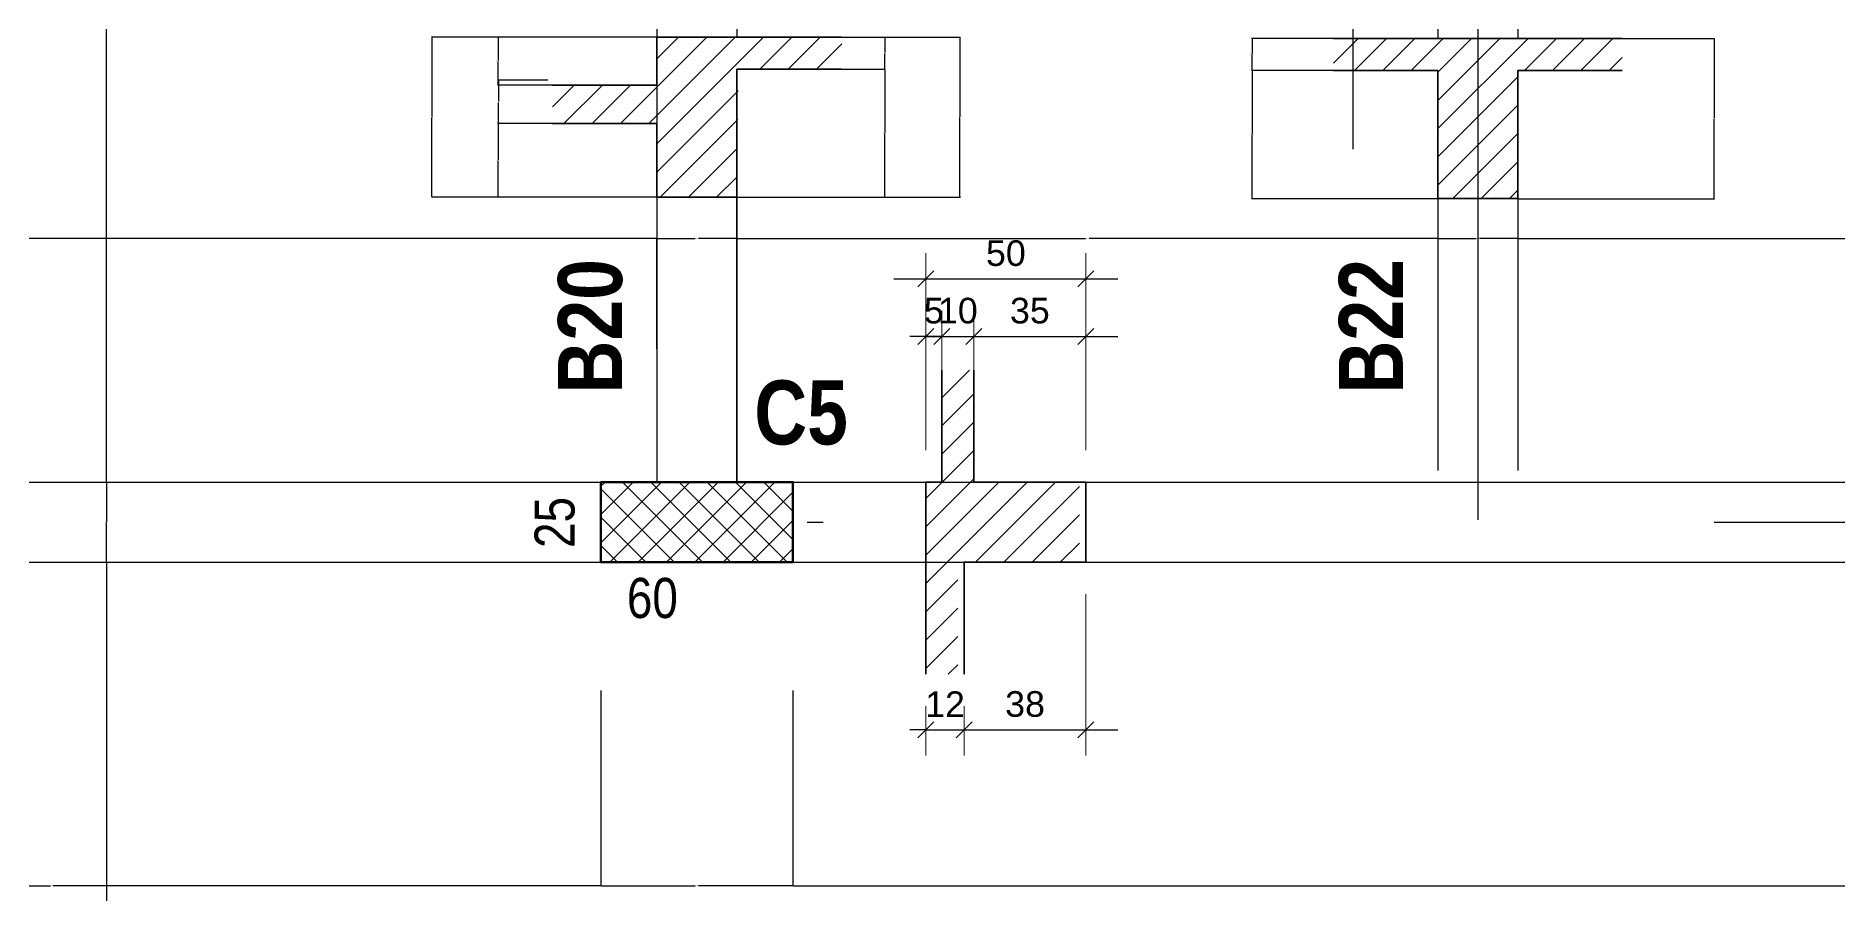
# Model space of a CAD drawing. Header units: millimetres. Extents: x 62 to 4126, y 148 to 2776.
# Drawn here: x 2184 to 2747, y 1412 to 1680 of the extents above; entities that cross this region are included whole.
import ezdxf

# ---------------------------------------------------------------- set-up
doc = ezdxf.new("R2010")
doc.units = ezdxf.units.MM
doc.linetypes.add('DASHDOT', pattern=[25.4, 12.7, -6.35, 0, -6.35])
doc.linetypes.add('Solid Line copy-002', pattern=[1150, 5, -278.333333, 595, -271.666667])
for name, color, linetype, lineweight in [('! Plochi sech', 210, 'Continuous', 25), ('!Armirovka', 210, 'Continuous', 35), ('!Column', 10, 'Continuous', 50), ('!Dimension', 70, 'Continuous', 25), ('!Hatch', 70, 'Continuous', 25), ('035', 30, 'Continuous', 30), ('Osi', 70, 'DASHDOT', 25)]:
    doc.layers.add(name, color=color, linetype=linetype, lineweight=lineweight)
doc.layers.add('text', color=7, linetype='Continuous')
doc.styles.add('GENERATED_STYLE_3', font='ARIALNB.TTF')
doc.styles.get("Standard").update_dxf_attribs({"font": 'arial.ttf'})
doc.dimstyles.get("Standard").update_dxf_attribs({"dimtxt": 2.5, "dimasz": 2.5, "dimexe": 1.25, "dimexo": 0.625, "dimtad": 1, "dimtxsty": 'Standard', "dimcen": 2.5, "dimazin": 3, "dimtfac": 1, "dimtmove": 0, "dimatfit": 3})

# ---------------------------------------------------------------- blocks, each defined once
blk = doc.blocks.new('*D2231')
at = {"layer": '!Dimension', "color": 0, "lineweight": -2}
for p, q in [((1977.91, 1475.6), (1977.91, 1414.42)), ((2360.41, 1475.6), (2360.41, 1414.42))]:
    blk.add_line(p, q, dxfattribs=at)
at = {"layer": '!Dimension', "color": 0, "linetype": 'Continuous', "lineweight": -2}
for p, q in [((1978.09, 1414.6), (2188.45, 1414.6)), ((2360.23, 1414.6), (2189.23, 1414.6))]:
    blk.add_line(p, q, dxfattribs=at)
at = {"layer": '!Dimension', "color": 0}
for points in [[(1978.09, 1414.63), (1978.09, 1414.57), (1977.91, 1414.6)], [(2360.23, 1414.57), (2360.23, 1414.63), (2360.41, 1414.6)]]:
    blk.add_solid(points, dxfattribs=at)
at = {"layer": 'Defpoints', "color": 0}
for p in [(1977.91, 1475.66), (2360.41, 1475.66), (2360.41, 1414.6)]:
    blk.add_point(p, dxfattribs=at)
at = {"layer": '!Dimension', "color": 0, "insert": (2188.84, 1414.6), "char_height": 0.18, "attachment_point": 5}
blk.add_mtext('\\A1;382.5', dxfattribs=at)
blk = doc.blocks.new('*D2232')
at = {"layer": '!Dimension', "color": 0, "lineweight": -2}
for p, q in [((2360.41, 1475.6), (2360.41, 1414.42)), ((2420.41, 1475.6), (2420.41, 1414.42)), ((2360.59, 1414.6), (2389.87, 1414.6)), ((2420.23, 1414.6), (2390.94, 1414.6))]:
    blk.add_line(p, q, dxfattribs=at)
at = {"layer": '!Dimension', "color": 0}
for points in [[(2360.59, 1414.63), (2360.59, 1414.57), (2360.41, 1414.6)], [(2420.23, 1414.57), (2420.23, 1414.63), (2420.41, 1414.6)]]:
    blk.add_solid(points, dxfattribs=at)
at = {"layer": 'Defpoints', "color": 0}
for p in [(2360.41, 1475.66), (2420.41, 1475.66), (2420.41, 1414.6)]:
    blk.add_point(p, dxfattribs=at)
at = {"layer": '!Dimension', "color": 0, "insert": (2390.41, 1414.6), "char_height": 0.18, "attachment_point": 5}
blk.add_mtext('\\A1;60.0000', dxfattribs=at)
blk = doc.blocks.new('*D2233')
at = {"layer": '!Dimension', "color": 0, "lineweight": -2}
for p, q in [((2420.41, 1475.6), (2420.41, 1414.42)), ((3195.41, 1475.6), (3195.41, 1414.42))]:
    blk.add_line(p, q, dxfattribs=at)
at = {"layer": '!Dimension', "color": 0, "linetype": 'Continuous', "lineweight": -2}
for p, q in [((2420.59, 1414.6), (2870.39, 1414.6)), ((3195.23, 1414.6), (2871.18, 1414.6))]:
    blk.add_line(p, q, dxfattribs=at)
at = {"layer": '!Dimension', "color": 0}
for points in [[(2420.59, 1414.63), (2420.59, 1414.57), (2420.41, 1414.6)], [(3195.23, 1414.57), (3195.23, 1414.63), (3195.41, 1414.6)]]:
    blk.add_solid(points, dxfattribs=at)
at = {"layer": 'Defpoints', "color": 0}
for p in [(2420.41, 1475.66), (3195.41, 1475.66), (3195.41, 1414.6)]:
    blk.add_point(p, dxfattribs=at)
at = {"layer": '!Dimension', "color": 0, "insert": (2870.78, 1414.6), "char_height": 0.18, "attachment_point": 5}
blk.add_mtext('\\A1;775.0', dxfattribs=at)
blk = doc.blocks.new('*D2401')
at = {"layer": '!Dimension', "color": 0, "lineweight": -2}
for p, q in [((2205.84, 1540.66), (2205.73, 1540.66)), ((2205.91, 1540.48), (2205.91, 1528.34)), ((2205.91, 1515.84), (2205.91, 1527.98)), ((2205.84, 1515.66), (2205.73, 1515.66))]:
    blk.add_line(p, q, dxfattribs=at)
at = {"layer": '!Dimension', "color": 0}
for points in [[(2205.94, 1540.48), (2205.88, 1540.48), (2205.91, 1540.66)], [(2205.88, 1515.84), (2205.94, 1515.84), (2205.91, 1515.66)]]:
    blk.add_solid(points, dxfattribs=at)
at = {"layer": 'Defpoints', "color": 0}
for p in [(2205.91, 1540.66), (2205.91, 1515.66), (2205.91, 1515.66)]:
    blk.add_point(p, dxfattribs=at)
at = {"layer": '!Dimension', "color": 0, "insert": (2205.91, 1528.16), "char_height": 0.18, "attachment_point": 5}
blk.add_mtext('\\A1;25.0000', dxfattribs=at)
blk = doc.blocks.new('*D2468')
at = {"layer": '!Dimension', "color": 0, "lineweight": -2}
for p, q in [((2205.91, 2095.48), (2205.91, 1818.34)), ((2205.97, 2095.66), (2206.09, 2095.66)), ((2205.91, 1540.84), (2205.91, 1817.98)), ((2205.97, 1540.66), (2206.09, 1540.66))]:
    blk.add_line(p, q, dxfattribs=at)
at = {"layer": '!Dimension', "color": 0}
for points in [[(2205.94, 2095.48), (2205.88, 2095.48), (2205.91, 2095.66)], [(2205.88, 1540.84), (2205.94, 1540.84), (2205.91, 1540.66)]]:
    blk.add_solid(points, dxfattribs=at)
at = {"layer": 'Defpoints', "color": 0}
for p in [(2205.91, 2095.66), (2205.91, 2095.66), (2205.91, 1540.66)]:
    blk.add_point(p, dxfattribs=at)
at = {"layer": '!Dimension', "color": 0, "insert": (2205.91, 1818.16), "char_height": 0.18, "attachment_point": 5}
blk.add_mtext('\\A1;555.0000', dxfattribs=at)
blk = doc.blocks.new('*D2469')
at = {"layer": '!Dimension', "color": 0, "lineweight": -2}
for p, q in [((1977.91, 1582.22), (1977.91, 1616.93)), ((1978.09, 1616.75), (2177.3, 1616.75)), ((2377.73, 1616.75), (2178.51, 1616.75)), ((2377.91, 1582.22), (2377.91, 1616.93))]:
    blk.add_line(p, q, dxfattribs=at)
at = {"layer": '!Dimension', "color": 0}
for points in [[(1978.09, 1616.78), (1978.09, 1616.72), (1977.91, 1616.75)], [(2377.73, 1616.72), (2377.73, 1616.78), (2377.91, 1616.75)]]:
    blk.add_solid(points, dxfattribs=at)
at = {"layer": 'Defpoints', "color": 0}
for p in [(2377.91, 1616.75), (1977.91, 1582.16), (2377.91, 1582.16)]:
    blk.add_point(p, dxfattribs=at)
at = {"layer": '!Dimension', "color": 0, "insert": (2177.91, 1616.75), "char_height": 0.18, "attachment_point": 5}
blk.add_mtext('\\A1;400.0000', dxfattribs=at)
blk = doc.blocks.new('*D2470')
at = {"layer": '!Dimension', "color": 0, "lineweight": -2}
for p, q in [((2377.91, 1616.72), (2377.91, 1616.93)), ((2378.09, 1616.75), (2389.87, 1616.75)), ((2402.73, 1616.75), (2390.94, 1616.75)), ((2402.91, 1616.72), (2402.91, 1616.93))]:
    blk.add_line(p, q, dxfattribs=at)
at = {"layer": '!Dimension', "color": 0}
for points in [[(2378.09, 1616.78), (2378.09, 1616.72), (2377.91, 1616.75)], [(2402.73, 1616.72), (2402.73, 1616.78), (2402.91, 1616.75)]]:
    blk.add_solid(points, dxfattribs=at)
at = {"layer": 'Defpoints', "color": 0}
for p in [(2377.91, 1616.66), (2402.91, 1616.75), (2402.91, 1616.66)]:
    blk.add_point(p, dxfattribs=at)
at = {"layer": '!Dimension', "color": 0, "insert": (2390.41, 1616.75), "char_height": 0.18, "attachment_point": 5}
blk.add_mtext('\\A1;25.0000', dxfattribs=at)
blk = doc.blocks.new('*D2471')
at = {"layer": '!Dimension', "color": 0, "lineweight": -2}
for p, q in [((2402.91, 1616.72), (2402.91, 1616.93)), ((2403.09, 1616.75), (2511.8, 1616.75)), ((2621.73, 1616.75), (2513.01, 1616.75)), ((2621.91, 1616.72), (2621.91, 1616.93))]:
    blk.add_line(p, q, dxfattribs=at)
at = {"layer": '!Dimension', "color": 0}
for points in [[(2403.09, 1616.78), (2403.09, 1616.72), (2402.91, 1616.75)], [(2621.73, 1616.72), (2621.73, 1616.78), (2621.91, 1616.75)]]:
    blk.add_solid(points, dxfattribs=at)
at = {"layer": 'Defpoints', "color": 0}
for p in [(2402.91, 1616.66), (2621.91, 1616.75), (2621.91, 1616.66)]:
    blk.add_point(p, dxfattribs=at)
at = {"layer": '!Dimension', "color": 0, "insert": (2512.41, 1616.75), "char_height": 0.18, "attachment_point": 5}
blk.add_mtext('\\A1;219.0000', dxfattribs=at)
blk = doc.blocks.new('*D2472')
at = {"layer": '!Dimension', "color": 0, "lineweight": -2}
for p, q in [((2621.91, 1616.72), (2621.91, 1616.93)), ((2622.09, 1616.75), (2633.87, 1616.75)), ((2646.73, 1616.75), (2634.94, 1616.75)), ((2646.91, 1616.72), (2646.91, 1616.93))]:
    blk.add_line(p, q, dxfattribs=at)
at = {"layer": '!Dimension', "color": 0}
for points in [[(2622.09, 1616.78), (2622.09, 1616.72), (2621.91, 1616.75)], [(2646.73, 1616.72), (2646.73, 1616.78), (2646.91, 1616.75)]]:
    blk.add_solid(points, dxfattribs=at)
at = {"layer": 'Defpoints', "color": 0}
for p in [(2621.91, 1616.66), (2646.91, 1616.75), (2646.91, 1616.66)]:
    blk.add_point(p, dxfattribs=at)
at = {"layer": '!Dimension', "color": 0, "insert": (2634.41, 1616.75), "char_height": 0.18, "attachment_point": 5}
blk.add_mtext('\\A1;25.0000', dxfattribs=at)
blk = doc.blocks.new('*D2473')
at = {"layer": '!Dimension', "color": 0, "lineweight": -2}
for p, q in [((2646.91, 1616.72), (2646.91, 1616.93)), ((2647.09, 1616.75), (2753.95, 1616.75)), ((2866.23, 1616.75), (2755.16, 1616.75)), ((2866.41, 1616.72), (2866.41, 1616.93))]:
    blk.add_line(p, q, dxfattribs=at)
at = {"layer": '!Dimension', "color": 0}
for points in [[(2647.09, 1616.78), (2647.09, 1616.72), (2646.91, 1616.75)], [(2866.23, 1616.72), (2866.23, 1616.78), (2866.41, 1616.75)]]:
    blk.add_solid(points, dxfattribs=at)
at = {"layer": 'Defpoints', "color": 0}
for p in [(2646.91, 1616.66), (2866.41, 1616.75), (2866.41, 1616.66)]:
    blk.add_point(p, dxfattribs=at)
at = {"layer": '!Dimension', "color": 0, "insert": (2754.55, 1616.75), "char_height": 0.18, "attachment_point": 5}
blk.add_mtext('\\A1;219.5000', dxfattribs=at)
blk = doc.blocks.new('*D2476')
at = {"layer": '! Plochi sech', "color": 0, "lineweight": -2}
for p, q in [((2435.47, 1679.66), (2449.25, 1679.66)), ((2449.07, 1679.48), (2449.07, 1674.84)), ((2449.07, 1669.84), (2449.07, 1674.48)), ((2435.47, 1669.66), (2449.25, 1669.66))]:
    blk.add_line(p, q, dxfattribs=at)
at = {"layer": '! Plochi sech', "color": 0}
for points in [[(2449.1, 1679.48), (2449.04, 1679.48), (2449.07, 1679.66)], [(2449.04, 1669.84), (2449.1, 1669.84), (2449.07, 1669.66)]]:
    blk.add_solid(points, dxfattribs=at)
at = {"layer": 'Defpoints', "color": 0}
for p in [(2435.41, 1679.66), (2435.41, 1669.66), (2449.07, 1669.66)]:
    blk.add_point(p, dxfattribs=at)
at = {"layer": '! Plochi sech', "color": 0, "insert": (2449.07, 1674.66), "char_height": 0.18, "attachment_point": 5}
blk.add_mtext('\\A1;10.0000', dxfattribs=at)
blk = doc.blocks.new('*D2477')
at = {"layer": '! Plochi sech', "color": 0, "lineweight": -2}
for p, q in [((2435.47, 1669.66), (2449.25, 1669.66)), ((2449.07, 1669.48), (2449.07, 1649.84)), ((2449.07, 1629.84), (2449.07, 1649.48)), ((2402.97, 1629.66), (2449.25, 1629.66))]:
    blk.add_line(p, q, dxfattribs=at)
at = {"layer": '! Plochi sech', "color": 0}
for points in [[(2449.1, 1669.48), (2449.04, 1669.48), (2449.07, 1669.66)], [(2449.04, 1629.84), (2449.1, 1629.84), (2449.07, 1629.66)]]:
    blk.add_solid(points, dxfattribs=at)
at = {"layer": 'Defpoints', "color": 0}
for p in [(2435.41, 1669.66), (2402.91, 1629.66), (2449.07, 1629.66)]:
    blk.add_point(p, dxfattribs=at)
at = {"layer": '! Plochi sech', "color": 0, "insert": (2449.07, 1649.66), "char_height": 0.18, "attachment_point": 5}
blk.add_mtext('\\A1;40.0000', dxfattribs=at)
blk = doc.blocks.new('*D2478')
at = {"layer": '! Plochi sech', "color": 0, "lineweight": -2}
for p, q in [((2435.47, 1679.66), (2472.73, 1679.66)), ((2472.55, 1679.48), (2472.55, 1654.84)), ((2472.55, 1629.84), (2472.55, 1654.48)), ((2402.97, 1629.66), (2472.73, 1629.66))]:
    blk.add_line(p, q, dxfattribs=at)
at = {"layer": '! Plochi sech', "color": 0}
for points in [[(2472.58, 1679.48), (2472.52, 1679.48), (2472.55, 1679.66)], [(2472.52, 1629.84), (2472.58, 1629.84), (2472.55, 1629.66)]]:
    blk.add_solid(points, dxfattribs=at)
at = {"layer": 'Defpoints', "color": 0}
for p in [(2435.41, 1679.66), (2402.91, 1629.66), (2472.55, 1629.66)]:
    blk.add_point(p, dxfattribs=at)
at = {"layer": '! Plochi sech', "color": 0, "insert": (2472.55, 1654.66), "char_height": 0.18, "attachment_point": 5}
blk.add_mtext('\\A1;50.0000', dxfattribs=at)
blk = doc.blocks.new('*D2479')
at = {"layer": '! Plochi sech', "color": 0, "lineweight": -2}
for p, q in [((2377.84, 1679.66), (2328.07, 1679.66)), ((2328.25, 1679.48), (2328.25, 1672.34)), ((2328.25, 1664.84), (2328.25, 1671.98)), ((2377.84, 1664.66), (2328.07, 1664.66))]:
    blk.add_line(p, q, dxfattribs=at)
at = {"layer": '! Plochi sech', "color": 0}
for points in [[(2328.28, 1679.48), (2328.22, 1679.48), (2328.25, 1679.66)], [(2328.22, 1664.84), (2328.28, 1664.84), (2328.25, 1664.66)]]:
    blk.add_solid(points, dxfattribs=at)
at = {"layer": 'Defpoints', "color": 0}
for p in [(2377.91, 1679.66), (2328.25, 1664.66), (2377.91, 1664.66)]:
    blk.add_point(p, dxfattribs=at)
at = {"layer": '! Plochi sech', "color": 0, "insert": (2328.25, 1672.16), "char_height": 0.18, "attachment_point": 5}
blk.add_mtext('\\A1;15.0000', dxfattribs=at)
blk = doc.blocks.new('*D2480')
at = {"layer": '! Plochi sech', "color": 0, "lineweight": -2}
for p, q in [((2343.84, 1666.16), (2328.23, 1666.16)), ((2328.41, 1665.98), (2328.41, 1659.59)), ((2328.41, 1652.84), (2328.41, 1659.23)), ((2345.34, 1652.66), (2328.23, 1652.66))]:
    blk.add_line(p, q, dxfattribs=at)
at = {"layer": '! Plochi sech', "color": 0}
for points in [[(2328.44, 1665.98), (2328.38, 1665.98), (2328.41, 1666.16)], [(2328.38, 1652.84), (2328.44, 1652.84), (2328.41, 1652.66)]]:
    blk.add_solid(points, dxfattribs=at)
at = {"layer": 'Defpoints', "color": 0}
for p in [(2343.91, 1666.16), (2328.41, 1652.66), (2345.41, 1652.66)]:
    blk.add_point(p, dxfattribs=at)
at = {"layer": '! Plochi sech', "color": 0, "insert": (2328.41, 1659.41), "char_height": 0.18, "attachment_point": 5}
blk.add_mtext('\\A1;13.5000', dxfattribs=at)
blk = doc.blocks.new('*D2481')
at = {"layer": '! Plochi sech', "color": 0, "lineweight": -2}
for p, q in [((2377.84, 1652.66), (2328.07, 1652.66)), ((2328.25, 1652.48), (2328.25, 1641.34)), ((2328.25, 1629.84), (2328.25, 1640.98)), ((2377.84, 1629.66), (2328.07, 1629.66))]:
    blk.add_line(p, q, dxfattribs=at)
at = {"layer": '! Plochi sech', "color": 0}
for points in [[(2328.28, 1652.48), (2328.22, 1652.48), (2328.25, 1652.66)], [(2328.22, 1629.84), (2328.28, 1629.84), (2328.25, 1629.66)]]:
    blk.add_solid(points, dxfattribs=at)
at = {"layer": 'Defpoints', "color": 0}
for p in [(2377.91, 1652.66), (2328.25, 1629.66), (2377.91, 1629.66)]:
    blk.add_point(p, dxfattribs=at)
at = {"layer": '! Plochi sech', "color": 0, "insert": (2328.25, 1641.16), "char_height": 0.18, "attachment_point": 5}
blk.add_mtext('\\A1;23.0000', dxfattribs=at)
blk = doc.blocks.new('*D2482')
at = {"layer": '! Plochi sech', "color": 0, "lineweight": -2}
for p, q in [((2377.84, 1679.66), (2307.42, 1679.66)), ((2307.6, 1679.48), (2307.6, 1654.84)), ((2307.6, 1629.84), (2307.6, 1654.48)), ((2377.84, 1629.66), (2307.42, 1629.66))]:
    blk.add_line(p, q, dxfattribs=at)
at = {"layer": '! Plochi sech', "color": 0}
for points in [[(2307.63, 1679.48), (2307.57, 1679.48), (2307.6, 1679.66)], [(2307.57, 1629.84), (2307.63, 1629.84), (2307.6, 1629.66)]]:
    blk.add_solid(points, dxfattribs=at)
at = {"layer": 'Defpoints', "color": 0}
for p in [(2377.91, 1679.66), (2307.6, 1629.66), (2377.91, 1629.66)]:
    blk.add_point(p, dxfattribs=at)
at = {"layer": '! Plochi sech', "color": 0, "insert": (2307.6, 1654.66), "char_height": 0.18, "attachment_point": 5}
blk.add_mtext('\\A1;50.0000', dxfattribs=at)
blk = doc.blocks.new('*D2483')
at = {"color": 0, "linetype": 'Continuous', "lineweight": -2}
for p, q in [((2589.34, 1679.16), (2563.69, 1679.16)), ((2563.87, 1678.98), (2563.87, 1674.34)), ((2563.87, 1669.34), (2563.87, 1673.98)), ((2589.34, 1669.16), (2563.69, 1669.16))]:
    blk.add_line(p, q, dxfattribs=at)
at = {"color": 0}
for points in [[(2563.9, 1678.98), (2563.84, 1678.98), (2563.87, 1679.16)], [(2563.84, 1669.34), (2563.9, 1669.34), (2563.87, 1669.16)]]:
    blk.add_solid(points, dxfattribs=at)
at = {"layer": 'Defpoints', "color": 0}
for p in [(2563.87, 1679.16), (2589.41, 1679.16), (2589.41, 1669.16)]:
    blk.add_point(p, dxfattribs=at)
at = {"color": 0, "lineweight": 25, "insert": (2563.87, 1674.16), "char_height": 0.18, "attachment_point": 5}
blk.add_mtext('\\A1;10.0000', dxfattribs=at)
blk = doc.blocks.new('*D2484')
at = {"color": 0, "linetype": 'Continuous', "lineweight": -2}
for p, q in [((2589.34, 1669.16), (2563.69, 1669.16)), ((2563.87, 1668.98), (2563.87, 1649.34)), ((2563.87, 1629.34), (2563.87, 1648.98)), ((2621.84, 1629.16), (2563.69, 1629.16))]:
    blk.add_line(p, q, dxfattribs=at)
at = {"color": 0}
for points in [[(2563.9, 1668.98), (2563.84, 1668.98), (2563.87, 1669.16)], [(2563.84, 1629.34), (2563.9, 1629.34), (2563.87, 1629.16)]]:
    blk.add_solid(points, dxfattribs=at)
at = {"layer": 'Defpoints', "color": 0}
for p in [(2563.87, 1669.16), (2589.41, 1669.16), (2621.91, 1629.16)]:
    blk.add_point(p, dxfattribs=at)
at = {"color": 0, "lineweight": 25, "insert": (2563.87, 1649.16), "char_height": 0.18, "attachment_point": 5}
blk.add_mtext('\\A1;40.0000', dxfattribs=at)
blk = doc.blocks.new('*D2485')
at = {"color": 0, "linetype": 'Continuous', "lineweight": -2}
for p, q in [((2679.47, 1679.16), (2708.39, 1679.16)), ((2708.21, 1678.98), (2708.21, 1654.34)), ((2708.21, 1629.34), (2708.21, 1653.98)), ((2646.97, 1629.16), (2708.39, 1629.16))]:
    blk.add_line(p, q, dxfattribs=at)
at = {"color": 0}
for points in [[(2708.24, 1678.98), (2708.18, 1678.98), (2708.21, 1679.16)], [(2708.18, 1629.34), (2708.24, 1629.34), (2708.21, 1629.16)]]:
    blk.add_solid(points, dxfattribs=at)
at = {"layer": 'Defpoints', "color": 0}
for p in [(2679.41, 1679.16), (2708.21, 1679.16), (2646.91, 1629.16)]:
    blk.add_point(p, dxfattribs=at)
at = {"color": 0, "lineweight": 25, "insert": (2708.21, 1654.16), "char_height": 0.18, "attachment_point": 5}
blk.add_mtext('\\A1;50.0000', dxfattribs=at)
blk = doc.blocks.new('_Oblique')
at = {"color": 0, "linetype": 'ByBlock', "lineweight": -2}
blk.add_line((-0.5, -0.5), (0.5, 0.5), dxfattribs=at)
blk = doc.blocks.new('*D1893')
at = {"color": 7, "linetype": 'Continuous', "lineweight": 20, "transparency": 16777216}
for p, q in [((8945673.5, 4961729.5), (8945673.5, 4961576)), ((8945793.5, 4961729.5), (8945793.5, 4961576))]:
    blk.add_line(p, q, dxfattribs=at)
at = {"color": 0, "linetype": 'Continuous', "lineweight": -2, "transparency": 16777216}
for p, q in [((8945673.5, 4961656), (8945623.5, 4961656)), ((8945673.5, 4961656), (8945793.5, 4961656)), ((8945793.5, 4961656), (8945843.5, 4961656))]:
    blk.add_line(p, q, dxfattribs=at)
at = {"layer": 'Defpoints', "color": 0, "linetype": 'Continuous', "transparency": 16777216}
for p in [(8945673.5, 4961829.5), (8945793.5, 4961829.5), (8945793.5, 4961656)]:
    blk.add_point(p, dxfattribs=at)
at = {"color": 0, "linetype": 'Continuous', "lineweight": -2, "transparency": 16777216, "xscale": 50, "yscale": 50, "zscale": 50}
blk.add_blockref('_Oblique', (8945673.5, 4961656), dxfattribs=at)
at = {"color": 0, "linetype": 'Continuous', "lineweight": -2, "transparency": 16777216, "xscale": 50, "yscale": 50, "zscale": 50, "rotation": 180}
blk.add_blockref('_Oblique', (8945793.5, 4961656), dxfattribs=at)
at = {"color": 0, "linetype": 'Continuous', "lineweight": 20, "transparency": 16777216, "insert": (8945733.5, 4961736), "char_height": 80, "attachment_point": 5}
blk.add_mtext('\\A1;12', dxfattribs=at)
blk = doc.blocks.new('*D1894')
at = {"color": 7, "linetype": 'Continuous', "lineweight": 20, "transparency": 16777216}
for p, q in [((8946173.5, 4962079.5), (8946173.5, 4961576)), ((8945793.5, 4961729.5), (8945793.5, 4961576))]:
    blk.add_line(p, q, dxfattribs=at)
at = {"color": 0, "linetype": 'Continuous', "lineweight": -2, "transparency": 16777216}
blk.add_line((8945693.5, 4961656), (8946273.5, 4961656), dxfattribs=at)
at = {"layer": 'Defpoints', "color": 0, "linetype": 'Continuous', "transparency": 16777216}
for p in [(8946173.5, 4962179.5), (8945793.5, 4961829.5), (8946173.5, 4961656)]:
    blk.add_point(p, dxfattribs=at)
at = {"color": 0, "linetype": 'Continuous', "lineweight": -2, "transparency": 16777216, "xscale": 50, "yscale": 50, "zscale": 50, "rotation": 180}
blk.add_blockref('_Oblique', (8945793.5, 4961656), dxfattribs=at)
at = {"color": 0, "linetype": 'Continuous', "lineweight": -2, "transparency": 16777216, "xscale": 50, "yscale": 50, "zscale": 50}
blk.add_blockref('_Oblique', (8946173.5, 4961656), dxfattribs=at)
at = {"color": 0, "linetype": 'Continuous', "lineweight": 20, "transparency": 16777216, "insert": (8945983.5, 4961736), "char_height": 80, "attachment_point": 5}
blk.add_mtext('\\A1;38', dxfattribs=at)
blk = doc.blocks.new('*D1895')
at = {"layer": '! Plochi sech', "color": 7, "lineweight": 20, "transparency": 16777216}
for p, q in [((8945673.5, 4962529.5), (8945673.5, 4962964.6)), ((8945723.5, 4962879.5), (8945723.5, 4962964.6))]:
    blk.add_line(p, q, dxfattribs=at)
at = {"layer": '! Plochi sech', "color": 0, "lineweight": -2, "transparency": 16777216}
for p, q in [((8945673.5, 4962884.6), (8945623.5, 4962884.6)), ((8945673.5, 4962884.6), (8945723.5, 4962884.6)), ((8945723.5, 4962884.6), (8945773.5, 4962884.6))]:
    blk.add_line(p, q, dxfattribs=at)
at = {"layer": 'Defpoints', "color": 0, "transparency": 16777216}
for p in [(8945723.5, 4962884.6), (8945723.5, 4962779.5), (8945673.5, 4962429.5)]:
    blk.add_point(p, dxfattribs=at)
at = {"layer": '! Plochi sech', "color": 0, "lineweight": -2, "transparency": 16777216, "xscale": 50, "yscale": 50, "zscale": 50}
blk.add_blockref('_Oblique', (8945673.5, 4962884.6), dxfattribs=at)
at = {"layer": '! Plochi sech', "color": 0, "lineweight": -2, "transparency": 16777216, "xscale": 50, "yscale": 50, "zscale": 50, "rotation": 180}
blk.add_blockref('_Oblique', (8945723.5, 4962884.6), dxfattribs=at)
at = {"layer": '! Plochi sech', "color": 0, "transparency": 16777216, "insert": (8945698.5, 4962964.6), "char_height": 80, "attachment_point": 5}
blk.add_mtext('\\A1;5', dxfattribs=at)
blk = doc.blocks.new('*D1896')
at = {"layer": '! Plochi sech', "color": 7, "lineweight": 20, "transparency": 16777216}
for p, q in [((8945723.5, 4962529.5), (8945723.5, 4962964.6)), ((8945823.5, 4962879.5), (8945823.5, 4962964.6))]:
    blk.add_line(p, q, dxfattribs=at)
at = {"layer": '! Plochi sech', "color": 0, "lineweight": -2, "transparency": 16777216}
for p, q in [((8945723.5, 4962884.6), (8945673.5, 4962884.6)), ((8945723.5, 4962884.6), (8945823.5, 4962884.6)), ((8945823.5, 4962884.6), (8945873.5, 4962884.6))]:
    blk.add_line(p, q, dxfattribs=at)
at = {"layer": 'Defpoints', "color": 0, "transparency": 16777216}
for p in [(8945823.5, 4962884.6), (8945823.5, 4962779.5), (8945723.5, 4962429.5)]:
    blk.add_point(p, dxfattribs=at)
at = {"layer": '! Plochi sech', "color": 0, "lineweight": -2, "transparency": 16777216, "xscale": 50, "yscale": 50, "zscale": 50}
blk.add_blockref('_Oblique', (8945723.5, 4962884.6), dxfattribs=at)
at = {"layer": '! Plochi sech', "color": 0, "lineweight": -2, "transparency": 16777216, "xscale": 50, "yscale": 50, "zscale": 50, "rotation": 180}
blk.add_blockref('_Oblique', (8945823.5, 4962884.6), dxfattribs=at)
at = {"layer": '! Plochi sech', "color": 0, "transparency": 16777216, "insert": (8945773.5, 4962964.6), "char_height": 80, "attachment_point": 5}
blk.add_mtext('\\A1;10', dxfattribs=at)
blk = doc.blocks.new('*D1897')
at = {"layer": '! Plochi sech', "color": 7, "lineweight": 20, "transparency": 16777216}
for p, q in [((8945823.5, 4962529.5), (8945823.5, 4962964.6)), ((8946173.5, 4962529.5), (8946173.5, 4962964.6))]:
    blk.add_line(p, q, dxfattribs=at)
at = {"layer": '! Plochi sech', "color": 0, "lineweight": -2, "transparency": 16777216}
blk.add_line((8945723.5, 4962884.6), (8946273.5, 4962884.6), dxfattribs=at)
at = {"layer": 'Defpoints', "color": 0, "transparency": 16777216}
for p in [(8946173.5, 4962884.6), (8945823.5, 4962429.5), (8946173.5, 4962429.5)]:
    blk.add_point(p, dxfattribs=at)
at = {"layer": '! Plochi sech', "color": 0, "lineweight": -2, "transparency": 16777216, "xscale": 50, "yscale": 50, "zscale": 50, "rotation": 180}
blk.add_blockref('_Oblique', (8945823.5, 4962884.6), dxfattribs=at)
at = {"layer": '! Plochi sech', "color": 0, "lineweight": -2, "transparency": 16777216, "xscale": 50, "yscale": 50, "zscale": 50}
blk.add_blockref('_Oblique', (8946173.5, 4962884.6), dxfattribs=at)
at = {"layer": '! Plochi sech', "color": 0, "transparency": 16777216, "insert": (8945998.5, 4962964.6), "char_height": 80, "attachment_point": 5}
blk.add_mtext('\\A1;35', dxfattribs=at)
blk = doc.blocks.new('*D1898')
at = {"layer": '! Plochi sech', "color": 7, "lineweight": 20, "transparency": 16777216}
for p, q in [((8945673.5, 4962529.5), (8945673.5, 4963144.1)), ((8946173.5, 4962529.5), (8946173.5, 4963144.1))]:
    blk.add_line(p, q, dxfattribs=at)
at = {"layer": '! Plochi sech', "color": 0, "lineweight": -2, "transparency": 16777216}
blk.add_line((8945573.5, 4963064.1), (8946273.5, 4963064.1), dxfattribs=at)
at = {"layer": 'Defpoints', "color": 0, "transparency": 16777216}
for p in [(8946173.5, 4963064.1), (8945673.5, 4962429.5), (8946173.5, 4962429.5)]:
    blk.add_point(p, dxfattribs=at)
at = {"layer": '! Plochi sech', "color": 0, "lineweight": -2, "transparency": 16777216, "xscale": 50, "yscale": 50, "zscale": 50, "rotation": 180}
blk.add_blockref('_Oblique', (8945673.5, 4963064.1), dxfattribs=at)
at = {"layer": '! Plochi sech', "color": 0, "lineweight": -2, "transparency": 16777216, "xscale": 50, "yscale": 50, "zscale": 50}
blk.add_blockref('_Oblique', (8946173.5, 4963064.1), dxfattribs=at)
at = {"layer": '! Plochi sech', "color": 0, "transparency": 16777216, "insert": (8945923.5, 4963144.1), "char_height": 80, "attachment_point": 5}
blk.add_mtext('\\A1;50', dxfattribs=at)
blk = doc.blocks.new('*D2570')
at = {"layer": '!Dimension', "color": 0, "lineweight": -2}
for p, q in [((2205.84, 1515.66), (2205.73, 1515.66)), ((2205.91, 1515.48), (2205.91, 1353.34)), ((2205.91, 1190.84), (2205.91, 1352.98)), ((2205.84, 1190.66), (2205.73, 1190.66))]:
    blk.add_line(p, q, dxfattribs=at)
at = {"layer": '!Dimension', "color": 0}
for points in [[(2205.94, 1515.48), (2205.88, 1515.48), (2205.91, 1515.66)], [(2205.88, 1190.84), (2205.94, 1190.84), (2205.91, 1190.66)]]:
    blk.add_solid(points, dxfattribs=at)
at = {"layer": 'Defpoints', "color": 0}
for p in [(2205.91, 1515.66), (2205.91, 1190.66), (2205.91, 1190.66)]:
    blk.add_point(p, dxfattribs=at)
at = {"layer": '!Dimension', "color": 0, "insert": (2205.91, 1353.16), "char_height": 0.18, "attachment_point": 5}
blk.add_mtext('\\A1;325.0000', dxfattribs=at)
blk = doc.blocks.new('*D2597')
at = {"layer": '!Dimension', "color": 0, "lineweight": -2}
for p, q in [((2646.91, 1616.72), (2646.91, 1616.93)), ((2647.09, 1616.75), (2873.61, 1616.75)), ((3110.23, 1616.75), (2874.82, 1616.75)), ((3110.41, 1616.72), (3110.41, 1616.93))]:
    blk.add_line(p, q, dxfattribs=at)
at = {"layer": '!Dimension', "color": 0}
for points in [[(2647.09, 1616.78), (2647.09, 1616.72), (2646.91, 1616.75)], [(3110.23, 1616.72), (3110.23, 1616.78), (3110.41, 1616.75)]]:
    blk.add_solid(points, dxfattribs=at)
at = {"layer": 'Defpoints', "color": 0}
for p in [(2646.91, 1616.66), (3110.41, 1616.75), (3110.41, 1616.66)]:
    blk.add_point(p, dxfattribs=at)
at = {"layer": '!Dimension', "color": 0, "insert": (2874.22, 1616.75), "char_height": 0.18, "attachment_point": 5}
blk.add_mtext('\\A1;463.5000', dxfattribs=at)
blk = doc.blocks.new('A$C26703FA6')
at = {"layer": '! Plochi sech'}
h = blk.add_hatch(dxfattribs=at)
h.set_pattern_fill('ANSI31', color=256, scale=500)
h.set_pattern_definition([(45, (-8945843.49, -4962429.46), (-44.19417382, 44.19417382), [])])
h.paths.add_polyline_path([(0, 350), (-100, 350), (-100, 0), (-150, 0), (-150, -600), (-50, -600), (-50, -250), (330, -250), (330, 0), (0, 0)])
at = {"color": 3, "linetype": 'Continuous', "lineweight": 35}
for p, q in [((-100, 0), (-100, 350)), ((0, 0), (0, 350)), ((-150, -600), (-150, 0)), ((-100, 0), (-150, 0)), ((350, 0), (0, 0)), ((350, -250), (350, 0)), ((-30, -600), (-30, -250)), ((350, -250), (-30, -250))]:
    blk.add_line(p, q, dxfattribs=at)
at = {"layer": '! Plochi sech'}
dim = blk.add_linear_dim(base=(350, 634.635), p1=(-150, 0), p2=(350, 0), dimstyle='Standard', dxfattribs=at)
dim.commit()
dim.dimension.update_dxf_attribs({"geometry": '*D1898', "text_midpoint": (100, 634.635), "dimtype": 128, "insert": (-8945823.493, -4962429.458)})
for base, p1, p2, picture, middle in [((-100, 455.135), (-150, 0), (-100, 350), '*D1895', (-125, 535.135)), ((0, 455.135), (-100, 0), (0, 350), '*D1896', (-50, 535.135)), ((350, 455.135), (0, 0), (350, 0), '*D1897', (175, 535.135))]:
    dim = blk.add_linear_dim(base=base, p1=p1, p2=p2, dimstyle='Standard', dxfattribs=at)
    dim.commit()
    dim.dimension.update_dxf_attribs({"geometry": picture, "text_midpoint": middle, "insert": (-8945823.493, -4962429.458)})
at = {"color": 7, "linetype": 'Continuous', "lineweight": 20}
for base, p1, p2, picture, middle in [((350, -773.455), (-30, -600), (350, -250), '*D1894', (160, -693.455)), ((-30, -773.455), (-150, -600), (-30, -600), '*D1893', (-90, -693.455))]:
    dim = blk.add_linear_dim(base=base, p1=p1, p2=p2, dimstyle='Standard', dxfattribs=at)
    dim.commit()
    dim.dimension.update_dxf_attribs({"geometry": picture, "text_midpoint": middle, "insert": (-8945823.493, -4962429.458)})

msp = doc.modelspace()

# ---------------------------------------------------------------- hatches: boundary and pattern name
at = {"layer": '!Hatch'}
h = msp.add_hatch(dxfattribs=at)
h.set_pattern_fill('ANSI37', color=256, scale=50)
h.set_pattern_definition([(45, (-895634.693, -493139.714), (-4.419417382, 4.419417382), []), (135, (-895634.693, -493139.714), (-4.419417382, -4.419417382), [])])
h.paths.add_polyline_path([(2420.415, 1527.991), (2420.415, 1540.637), (2360.415, 1540.637), (2360.415, 1527.979)])
h.paths.add_polyline_path([(2360.415, 1527.979), (2360.415, 1515.637), (2420.415, 1515.637), (2420.415, 1527.991)])
at = {"linetype": 'Continuous', "lineweight": 25}
h = msp.add_hatch(dxfattribs=at)
h.set_pattern_fill('ANSI31', scale=50, style=0)
h.set_pattern_definition([(45, (-881477.8607, -482870.8936), (-4.419417382, 4.419417382), [])])
h.paths.add_polyline_path([(2403.332, 1669.625), (2435.961, 1669.625), (2435.543, 1679.625), (2377.915, 1679.625), (2377.915, 1664.625), (2345.287, 1664.625), (2345.287, 1652.625), (2377.915, 1652.625), (2377.915, 1629.625), (2402.915, 1629.625)])
h = msp.add_hatch(dxfattribs=at)
h.set_pattern_fill('ANSI31', scale=50, style=0)
h.set_pattern_definition([(45, (-881436.8607, -482865.8936), (-4.419417382, 4.419417382), [])])
h.paths.add_polyline_path([(2646.915, 1669.225), (2679.543, 1669.225), (2679.543, 1679.225), (2589.287, 1679.225), (2589.287, 1669.225), (2621.915, 1669.225), (2621.915, 1629.225), (2646.915, 1629.225)])

# ---------------------------------------------------------------- linework, layer by layer
at = {"layer": '!Armirovka', "color": 2}
msp.add_line((2402.915, 1649.625), (2402.915, 1540.637), dxfattribs=at)
at = {"layer": '!Column'}
msp.add_lwpolyline([(2360.415, 1515.637), (2420.415, 1515.637), (2420.415, 1540.637), (2360.415, 1540.637)], close=True, dxfattribs=at)
at = {"color": 3, "linetype": 'Continuous', "lineweight": 35}
for p, q in [((2377.915, 1679.625), (2435.543, 1679.625)), ((2377.915, 1679.625), (2377.915, 1664.625)), ((2589.287, 1679.225), (2679.543, 1679.225)), ((2402.915, 1669.625), (2435.543, 1669.625)), ((2402.915, 1669.625), (2402.915, 1629.625)), ((2589.287, 1669.225), (2621.915, 1669.225)), ((2621.915, 1629.225), (2621.915, 1669.225)), ((2646.915, 1669.225), (2679.543, 1669.225)), ((2646.915, 1629.225), (2646.915, 1669.225)), ((2377.915, 1664.625), (2345.287, 1664.625)), ((2377.915, 1652.625), (2345.287, 1652.625)), ((2377.915, 1652.625), (2377.915, 1629.625)), ((2377.915, 1629.625), (2402.915, 1629.625)), ((2377.915, 1629.625), (2402.915, 1629.625)), ((2621.915, 1629.225), (2646.915, 1629.225))]:
    msp.add_line(p, q, dxfattribs=at)
at = {"layer": '035'}
for p, q in [((2377.915, 2096.326), (2377.915, 1679.625)), ((2402.915, 2096.326), (2402.915, 1679.625)), ((2402.915, 2096.326), (2402.915, 1679.625)), ((2621.915, 2095.637), (2621.915, 1679.225)), ((2646.915, 2095.637), (2646.915, 1679.225)), ((2377.915, 1672.625), (2377.915, 1540.637)), ((2621.915, 1629.225), (2621.915, 1544.237)), ((2646.915, 1629.225), (2646.915, 1544.237)), ((2139.757, 1540.637), (2402.905, 1540.637)), ((2119.757, 1515.637), (2402.905, 1515.637)), ((2402.905, 1515.637), (3842.905, 1515.637))]:
    msp.add_line(p, q, dxfattribs=at)
at = {"layer": '035', "color": 1, "lineweight": 25}
msp.add_line((2402.905, 1540.637), (3842.905, 1540.637), dxfattribs=at)
at = {"layer": 'Osi', "linetype": 'Solid Line copy-002', "lineweight": 25}
for p, q in [((2390.415, 2654.345), (2390.415, 1540.637)), ((2595.413, 211.257), (2595.413, 2654.348)), ((2634.415, 2095.637), (2634.415, 1528.819)), ((124.878, 1528.137), (4062.976, 1528.137))]:
    msp.add_line(p, q, dxfattribs=at)

# ---------------------------------------------------------------- block references
at = {"layer": '! Plochi sech', "xscale": 0.1, "yscale": 0.1, "zscale": 0.1}
msp.add_blockref('A$C26703FA6', (2476.932, 1540.637), dxfattribs=at)

# ---------------------------------------------------------------- texts
at = {"layer": 'text', "color": 3, "linetype": 'Continuous', "lineweight": 5, "char_height": 20, "attachment_point": 2, "rotation": 90, "style": 'GENERATED_STYLE_3'}
for s, insert in [('B20', (2346.996, 1589.303)), ('B20', (2346.996, 1589.303)), ('B22', (2590.996, 1589.303))]:
    msp.add_mtext(s, dxfattribs=dict(at, insert=insert))
at = {"layer": 'text', "color": 6, "linetype": 'Continuous', "lineweight": 5, "attachment_point": 2, "style": 'GENERATED_STYLE_3'}
for s, insert, char_height in [('C5', (2422.955, 1572.405), 20), ('{\\fArial Narrow|b0|i0|c204|p34;60}', (2376.48, 1510.708), 12.5)]:
    msp.add_mtext(s, dxfattribs=dict(at, insert=insert, char_height=char_height))
at = {"layer": 'text', "color": 6, "linetype": 'Continuous', "lineweight": 5, "insert": (2339.664, 1528.042), "char_height": 12.5, "attachment_point": 2, "rotation": 90, "style": 'GENERATED_STYLE_3'}
msp.add_mtext('{\\fArial Narrow|b0|i0|c204|p34;25}', dxfattribs=at)

# ---------------------------------------------------------------- dimensions: what is measured, and where the dimension line sits
at = {"layer": '! Plochi sech'}
for base, p1, p2, picture, middle in [((2307.602, 1629.66), (2377.905, 1679.66), (2377.905, 1629.66), '*D2482', (2307.602, 1654.66)), ((2328.252, 1664.66), (2377.905, 1679.66), (2377.905, 1664.66), '*D2479', (2328.252, 1672.16)), ((2472.552, 1629.66), (2435.405, 1679.66), (2402.905, 1629.66), '*D2478', (2472.552, 1654.66)), ((2449.073, 1669.66), (2435.405, 1679.66), (2435.405, 1669.66), '*D2476', (2449.073, 1674.66)), ((2449.073, 1629.66), (2435.405, 1669.66), (2402.905, 1629.66), '*D2477', (2449.073, 1649.66)), ((2328.405, 1652.66), (2343.905, 1666.16), (2345.405, 1652.66), '*D2480', (2328.405, 1659.41)), ((2328.252, 1629.66), (2377.905, 1652.66), (2377.905, 1629.66), '*D2481', (2328.252, 1641.16))]:
    dim = msp.add_linear_dim(base=base, p1=p1, p2=p2, angle=90, dimstyle='Standard', dxfattribs=at)
    dim.commit()
    dim.dimension.update_dxf_attribs({"geometry": picture, "text_midpoint": middle})
at = {"layer": '!Dimension'}
for base, p1, p2, angle, picture, middle in [((2205.905, 2095.66), (2205.905, 1540.66), (2205.905, 2095.66), 270, '*D2468', (2205.905, 1818.16)), ((2205.905, 1515.66), (2205.905, 1540.66), (2205.905, 1515.66), 90, '*D2401', (2205.905, 1528.16)), ((2205.905, 1190.66), (2205.905, 1515.66), (2205.905, 1190.66), 90, '*D2570', (2205.905, 1353.16))]:
    dim = msp.add_linear_dim(base=base, p1=p1, p2=p2, angle=angle, dimstyle='Standard', dxfattribs=at)
    dim.commit()
    dim.dimension.update_dxf_attribs({"geometry": picture, "text_midpoint": middle})
for base, p1, p2, picture, middle in [((2377.905, 1616.751), (1977.905, 1582.16), (2377.905, 1582.16), '*D2469', (2177.905, 1616.751)), ((2402.905, 1616.751), (2377.905, 1616.66), (2402.905, 1616.66), '*D2470', (2390.405, 1616.751)), ((2621.905, 1616.751), (2402.905, 1616.66), (2621.905, 1616.66), '*D2471', (2512.405, 1616.751)), ((2646.905, 1616.751), (2621.905, 1616.66), (2646.905, 1616.66), '*D2472', (2634.405, 1616.751)), ((2420.405, 1414.595), (2360.405, 1475.66), (2420.405, 1475.66), '*D2232', (2390.405, 1414.595))]:
    dim = msp.add_linear_dim(base=base, p1=p1, p2=p2, dimstyle='Standard', dxfattribs=at)
    dim.commit()
    dim.dimension.update_dxf_attribs({"geometry": picture, "text_midpoint": middle})
for base, p2, picture, middle in [((2866.405, 1616.751), (2866.405, 1616.66), '*D2473', (2754.553, 1616.751)), ((3110.405, 1616.751), (3110.405, 1616.66), '*D2597', (2874.215, 1616.751))]:
    dim = msp.add_linear_dim(base=base, p1=(2646.905, 1616.66), p2=p2, dimstyle='Standard', dxfattribs=at)
    dim.commit()
    dim.dimension.update_dxf_attribs({"geometry": picture, "text_midpoint": middle, "dimtype": 160})
for base, p1, p2, picture, middle in [((2360.405, 1414.595), (1977.905, 1475.66), (2360.405, 1475.66), '*D2231', (2188.841, 1414.595)), ((3195.405, 1414.595), (2420.405, 1475.66), (3195.405, 1475.66), '*D2233', (2870.783, 1414.595))]:
    dim = msp.add_linear_dim(base=base, p1=p1, p2=p2, dimstyle='Standard', override={"dimdec": 1}, dxfattribs=at)
    dim.commit()
    dim.dimension.update_dxf_attribs({"geometry": picture, "text_midpoint": middle, "dimtype": 160})
at = {"color": 7, "linetype": 'Continuous', "lineweight": 25}
for base, p1, p2, picture, middle in [((2563.874, 1679.16), (2589.405, 1669.16), (2589.405, 1679.16), '*D2483', (2563.874, 1674.16)), ((2708.214, 1679.16), (2646.905, 1629.16), (2679.405, 1679.16), '*D2485', (2708.214, 1654.16)), ((2563.874, 1669.16), (2621.905, 1629.16), (2589.405, 1669.16), '*D2484', (2563.874, 1649.16))]:
    dim = msp.add_linear_dim(base=base, p1=p1, p2=p2, angle=90, dimstyle='Standard', dxfattribs=at)
    dim.commit()
    dim.dimension.update_dxf_attribs({"geometry": picture, "text_midpoint": middle})

doc.saveas('drawing.dxf')
